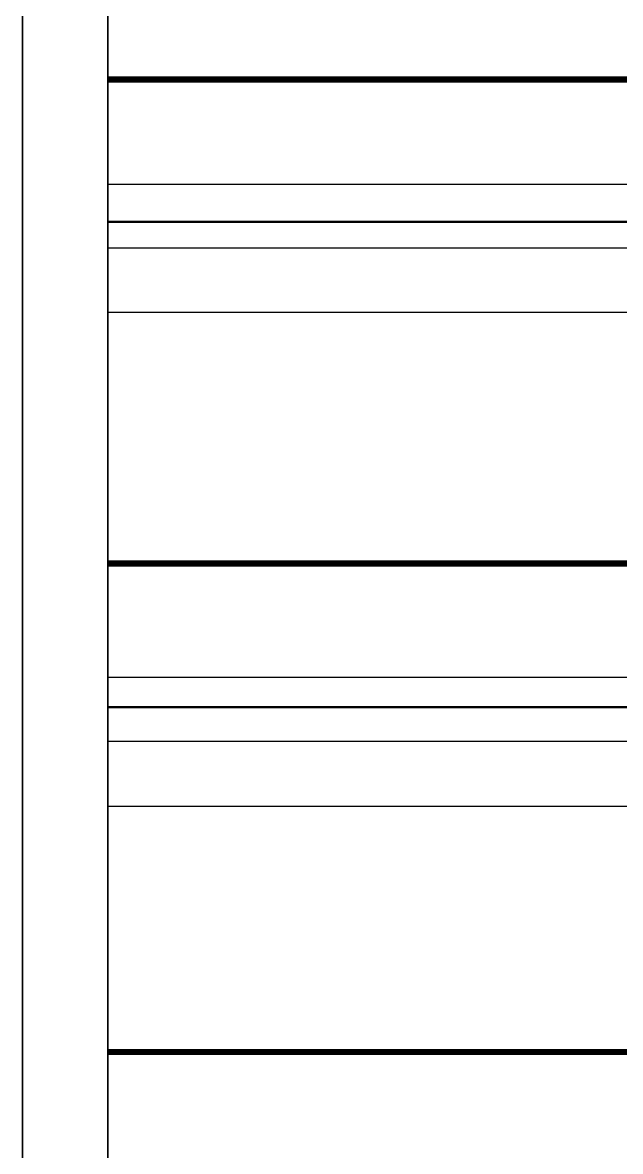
# Model space of a CAD drawing. Header units: millimetres. Extents: x -85 to 1059, y -155 to 155.
# Drawn here: x 1000 to 1003.5, y 59.45 to 66.06 of the extents above; entities that cross this region are included whole.
import ezdxf

# ---------------------------------------------------------------- set-up
doc = ezdxf.new("R2010")
doc.units = ezdxf.units.MM
doc.header["$MEASUREMENT"] = 0
doc.layers.add('Default', color=7, linetype='Continuous', true_color=0x000000)

msp = doc.modelspace()

# ---------------------------------------------------------------- linework, layer by layer
at = {"layer": 'Default'}
for points, knots in [([(1000, 0, -154), (1000, -154, -154), (1000, -154), (1000, -154, 154), (1000, 0, 154), (1000, 154, 154), (1000, 154), (1000, 154, -154), (1000, 0, -154)], [0, 0, 0, 241.902634, 241.902634, 483.805269, 483.805269, 725.707903, 725.707903, 967.610537, 967.610537, 967.610537]), ([(1000, 0, -150), (1000, -150, -150), (1000, -150), (1000, -150, 150), (1000, 0, 150), (1000, 150, 150), (1000, 150), (1000, 150, -150), (1000, 0, -150)], [0, 0, 0, 235.619449, 235.619449, 471.238898, 471.238898, 706.858347, 706.858347, 942.477796, 942.477796, 942.477796])]:
    msp.add_rational_spline(points, [1, 0.707106781187, 1, 0.707106781187, 1, 0.707106781187, 1, 0.707106781187, 1], degree=2, knots=knots, dxfattribs=at)
for points, degree, knots in [([(1000.5, 0.0018, 150.0005), (1000.5, 82.8446, 150.0005), (1000.5, 150.0018, 82.8432), (1000.5, 150.0018, 0.0004), (1000.5, 150.0018, -82.8427), (1000.5, 82.8446, -150), (1000.5, 0.0018, -150), (1000.5, -82.8411, -150), (1000.5, -149.9983, -82.8427), (1000.5, -149.9983, 0.0004), (1000.5, -149.9983, 82.8432), (1000.5, -82.8411, 150.0005), (1000.5, 0.0018, 150.0005)], 3, [-5, -5, -5, -5, -4, -4, -4, -3, -3, -3, -2, -2, -2, -1, -1, -1, -1]), ([(1000.5, 0.3488, 139.7504), (1000.5, -76.9709, 139.7504), (1000.5, -139.6511, 77.0702), (1000.5, -139.6511, -0.2498), (1000.5, -139.6511, -77.5699), (1000.5, -76.9709, -140.2497), (1000.5, 0.3488, -140.2497), (1000.5, 77.6689, -140.2497), (1000.5, 140.349, -77.5699), (1000.5, 140.349, -0.2498), (1000.5, 140.349, 77.0702), (1000.5, 77.6689, 139.7504), (1000.5, 0.3488, 139.7504)], 3, [20636, 20636, 20636, 20636, 20637, 20637, 20637, 20638, 20638, 20638, 20639, 20639, 20639, 20640, 20640, 20640, 20640]), ([(1000.5, 0.0018, 140.0004), (1000.5, -77.318, 140.0004), (1000.5, -139.9981, 77.3202), (1000.5, -139.9981, 0.0002), (1000.5, -139.9981, -77.3199), (1000.5, -77.318, -139.9997), (1000.5, 0.0018, -139.9997), (1000.5, 77.3215, -139.9997), (1000.5, 140.002, -77.3199), (1000.5, 140.002, 0.0002), (1000.5, 140.002, 77.3202), (1000.5, 77.3215, 140.0004), (1000.5, 0.0018, 140.0004)], 3, [-1, -1, -1, -1, 0, 0, 0, 1, 1, 1, 2, 2, 2, 3, 3, 3, 3]), ([(1000.5, 65.7397, 138.0488), (1000.5, 65.7674, 138.0786), (1000.5, 65.7951, 138.1084), (1000.5, 65.8279, 138.1433), (1000.5, 65.8607, 138.1783), (1000.5, 65.8939, 138.2135), (1000.5, 65.927, 138.2488), (1000.5, 65.9604, 138.2839), (1000.5, 65.9937, 138.319), (1000.5, 66.0272, 138.3545), (1000.5, 66.0607, 138.3899), (1000.5, 66.0948, 138.4254), (1000.5, 66.1288, 138.4608), (1000.5, 66.1631, 138.4965), (1000.5, 66.1973, 138.5321), (1000.5, 66.2317, 138.5681), (1000.5, 66.2661, 138.6041), (1000.5, 66.301, 138.6399), (1000.5, 66.3359, 138.6757), (1000.5, 66.3708, 138.712), (1000.5, 66.4058, 138.7484), (1000.5, 66.4412, 138.7847), (1000.5, 66.4767, 138.821), (1000.5, 66.5123, 138.8574), (1000.5, 66.5479, 138.8937), (1000.5, 66.5837, 138.9302), (1000.5, 66.6195, 138.9667), (1000.5, 66.6557, 139.0036), (1000.5, 66.6919, 139.0405), (1000.5, 66.7286, 139.0773), (1000.5, 66.7652, 139.1142), (1000.5, 66.8019, 139.151), (1000.5, 66.8386, 139.1879), (1000.5, 66.8757, 139.2251), (1000.5, 66.9127, 139.2623), (1000.5, 66.9501, 139.2996), (1000.5, 66.9875, 139.3368), (1000.5, 67.0251, 139.3742), (1000.5, 67.0626, 139.4116), (1000.5, 67.1007, 139.4491), (1000.5, 67.1388, 139.4867), (1000.5, 67.1769, 139.5243), (1000.5, 67.215, 139.5619), (1000.5, 67.2217, 139.5684), (1000.5, 67.2284, 139.5749)], 2, [1519, 1519, 1519, 1520, 1520, 1521, 1521, 1522, 1522, 1523, 1523, 1524, 1524, 1525, 1525, 1526, 1526, 1527, 1527, 1528, 1528, 1529, 1529, 1530, 1530, 1531, 1531, 1532, 1532, 1533, 1533, 1534, 1534, 1535, 1535, 1536, 1536, 1537, 1537, 1538, 1538, 1539, 1539, 1540, 1540, 1541, 1541, 1541]), ([(1000.5, 67.2284, -140.0749), (1000.5, 67.2217, -140.0683), (1000.5, 67.215, -140.0618), (1000.5, 67.1769, -140.0242), (1000.5, 67.1388, -139.9867), (1000.5, 67.1007, -139.9491), (1000.5, 67.0626, -139.9115), (1000.5, 67.0251, -139.874), (1000.5, 66.9875, -139.8364), (1000.5, 66.9501, -139.7992), (1000.5, 66.9127, -139.7619), (1000.5, 66.8757, -139.7247), (1000.5, 66.8386, -139.6875), (1000.5, 66.8019, -139.6506), (1000.5, 66.7652, -139.6138), (1000.5, 66.7286, -139.5769), (1000.5, 66.6919, -139.54), (1000.5, 66.6557, -139.5032), (1000.5, 66.6195, -139.4663), (1000.5, 66.5837, -139.4298), (1000.5, 66.5479, -139.3933), (1000.5, 66.5123, -139.357), (1000.5, 66.4767, -139.3206), (1000.5, 66.4412, -139.2843), (1000.5, 66.4058, -139.2479), (1000.5, 66.3708, -139.2118), (1000.5, 66.3359, -139.1756), (1000.5, 66.301, -139.1396), (1000.5, 66.2661, -139.1037), (1000.5, 66.2317, -139.0679), (1000.5, 66.1973, -139.032), (1000.5, 66.1631, -138.9962), (1000.5, 66.1288, -138.9604), (1000.5, 66.0948, -138.925), (1000.5, 66.0607, -138.8895), (1000.5, 66.0272, -138.8541), (1000.5, 65.9937, -138.8186), (1000.5, 65.9604, -138.7833), (1000.5, 65.927, -138.7481), (1000.5, 65.8939, -138.7131), (1000.5, 65.8607, -138.6782), (1000.5, 65.8279, -138.6431), (1000.5, 65.7951, -138.608), (1000.5, 65.7674, -138.5784), (1000.5, 65.7397, -138.5487)], 2, [8913, 8913, 8913, 8914, 8914, 8915, 8915, 8916, 8916, 8917, 8917, 8918, 8918, 8919, 8919, 8920, 8920, 8921, 8921, 8922, 8922, 8923, 8923, 8924, 8924, 8925, 8925, 8926, 8926, 8927, 8927, 8928, 8928, 8929, 8929, 8930, 8930, 8931, 8931, 8932, 8932, 8933, 8933, 8934, 8934, 8935, 8935, 8935]), ([(1000.5, 65.7238, 138.035), (1000.5, 65.7256, 138.0364), (1000.5, 65.7274, 138.0379), (1000.5, 65.7293, 138.0394), (1000.5, 65.7313, 138.041), (1000.5, 65.7334, 138.0428), (1000.5, 65.7355, 138.0446)], 2, [1515, 1515, 1515, 1516, 1516, 1517, 1517, 1518, 1518, 1518]), ([(1000.5, 65.7313, -138.5406), (1000.5, 65.7293, -138.539), (1000.5, 65.7274, -138.5375), (1000.5, 65.7256, -138.536), (1000.5, 65.7238, -138.5346)], 2, [8937, 8937, 8937, 8938, 8938, 8939, 8939, 8939]), ([(1000.5, 65.7101, 138.0308), (1000.5, 65.7113, 138.0308), (1000.5, 65.7126, 138.0308), (1000.5, 65.7136, 138.0308), (1000.5, 65.7147, 138.0308)], 2, [1510, 1510, 1510, 1511, 1511, 1512, 1512, 1512]), ([(1000.5, 64.8941, 138.4139), (1000.5, 65.0276, 138.3517), (1000.5, 65.1612, 138.2894), (1000.5, 65.3025, 138.2232), (1000.5, 65.4437, 138.1571), (1000.5, 65.5769, 138.0939), (1000.5, 65.7101, 138.0308)], 2, [1507, 1507, 1507, 1508, 1508, 1509, 1509, 1510, 1510, 1510]), ([(1000.5, 65.7101, -138.5307), (1000.5, 65.5769, -138.5935), (1000.5, 65.4437, -138.6563), (1000.5, 65.3025, -138.7227), (1000.5, 65.1612, -138.789), (1000.5, 65.0276, -138.8514), (1000.5, 64.8941, -138.9139)], 2, [8944, 8944, 8944, 8945, 8945, 8946, 8946, 8947, 8947, 8947]), ([(1000.5, 65.1107, 140.5687), (1000.5, 65.11, 140.5593), (1000.5, 65.1093, 140.55), (1000.5, 65.1047, 140.4965), (1000.5, 65.1001, 140.4431), (1000.5, 65.0955, 140.3898), (1000.5, 65.091, 140.3366), (1000.5, 65.0864, 140.2838), (1000.5, 65.0818, 140.2311), (1000.5, 65.0769, 140.1783), (1000.5, 65.0719, 140.1256), (1000.5, 65.0672, 140.0734), (1000.5, 65.0624, 140.0212), (1000.5, 65.0574, 139.9693), (1000.5, 65.0525, 139.9175), (1000.5, 65.0474, 139.8658), (1000.5, 65.0423, 139.8141), (1000.5, 65.0372, 139.7628), (1000.5, 65.032, 139.7114), (1000.5, 65.0269, 139.6605), (1000.5, 65.0218, 139.6095), (1000.5, 65.0165, 139.5589), (1000.5, 65.0112, 139.5082), (1000.5, 65.0061, 139.4578), (1000.5, 65.001, 139.4073), (1000.5, 64.9955, 139.3572), (1000.5, 64.9901, 139.3072), (1000.5, 64.9846, 139.2574), (1000.5, 64.9791, 139.2077), (1000.5, 64.9737, 139.1581), (1000.5, 64.9682, 139.1085), (1000.5, 64.9626, 139.0597), (1000.5, 64.9569, 139.0108), (1000.5, 64.9513, 138.9618), (1000.5, 64.9456, 138.9127), (1000.5, 64.94, 138.8642), (1000.5, 64.9343, 138.8157), (1000.5, 64.9285, 138.7678), (1000.5, 64.9227, 138.7198), (1000.5, 64.9169, 138.6718), (1000.5, 64.911, 138.6238), (1000.5, 64.905, 138.5762), (1000.5, 64.8991, 138.5286), (1000.5, 64.8938, 138.4852), (1000.5, 64.8885, 138.4418)], 2, [1476, 1476, 1476, 1477.045455, 1477.045455, 1478.090909, 1478.090909, 1479.136364, 1479.136364, 1480.181818, 1480.181818, 1481.227273, 1481.227273, 1482.272727, 1482.272727, 1483.318182, 1483.318182, 1484.363636, 1484.363636, 1485.409091, 1485.409091, 1486.454545, 1486.454545, 1487.5, 1487.5, 1488.545455, 1488.545455, 1489.590909, 1489.590909, 1490.636364, 1490.636364, 1491.681818, 1491.681818, 1492.727273, 1492.727273, 1493.772727, 1493.772727, 1494.818182, 1494.818182, 1495.863636, 1495.863636, 1496.909091, 1496.909091, 1497.954545, 1497.954545, 1499, 1499, 1499]), ([(1000.5, 64.8885, -138.9417), (1000.5, 64.8938, -138.9851), (1000.5, 64.8991, -139.0285), (1000.5, 64.905, -139.076), (1000.5, 64.911, -139.1234), (1000.5, 64.9169, -139.1714), (1000.5, 64.9227, -139.2194), (1000.5, 64.9285, -139.2673), (1000.5, 64.9343, -139.3153), (1000.5, 64.94, -139.364), (1000.5, 64.9456, -139.4127), (1000.5, 64.9513, -139.4614), (1000.5, 64.9569, -139.5101), (1000.5, 64.9626, -139.5593), (1000.5, 64.9682, -139.6085), (1000.5, 64.9737, -139.6581), (1000.5, 64.9791, -139.7076), (1000.5, 64.9846, -139.7572), (1000.5, 64.9901, -139.8067), (1000.5, 64.9955, -139.8568), (1000.5, 65.001, -139.9069), (1000.5, 65.0061, -139.9572), (1000.5, 65.0112, -140.0075), (1000.5, 65.0165, -140.0583), (1000.5, 65.0218, -140.1091), (1000.5, 65.0269, -140.1601), (1000.5, 65.032, -140.211), (1000.5, 65.0372, -140.2624), (1000.5, 65.0423, -140.3137), (1000.5, 65.0474, -140.3652), (1000.5, 65.0525, -140.4167), (1000.5, 65.0574, -140.4687), (1000.5, 65.0624, -140.5208), (1000.5, 65.0672, -140.573), (1000.5, 65.0719, -140.6252), (1000.5, 65.0769, -140.6778), (1000.5, 65.0818, -140.7303), (1000.5, 65.0864, -140.7832), (1000.5, 65.091, -140.8362), (1000.5, 65.0955, -140.8894), (1000.5, 65.1001, -140.9427), (1000.5, 65.1047, -140.9961), (1000.5, 65.1093, -141.0496), (1000.5, 65.11, -141.0588), (1000.5, 65.1107, -141.0679)], 2, [8955, 8955, 8955, 8956.045455, 8956.045455, 8957.090909, 8957.090909, 8958.136364, 8958.136364, 8959.181818, 8959.181818, 8960.227273, 8960.227273, 8961.272727, 8961.272727, 8962.318182, 8962.318182, 8963.363636, 8963.363636, 8964.409091, 8964.409091, 8965.454545, 8965.454545, 8966.5, 8966.5, 8967.545455, 8967.545455, 8968.590909, 8968.590909, 8969.636364, 8969.636364, 8970.681818, 8970.681818, 8971.727273, 8971.727273, 8972.772727, 8972.772727, 8973.818182, 8973.818182, 8974.863636, 8974.863636, 8975.909091, 8975.909091, 8976.954545, 8976.954545, 8978, 8978, 8978]), ([(1000.5, 62.9048, 139.3541), (1000.5, 62.932, 139.3842), (1000.5, 62.9591, 139.4144), (1000.5, 62.9912, 139.45), (1000.5, 63.0233, 139.4857), (1000.5, 63.0558, 139.5215), (1000.5, 63.0882, 139.5573), (1000.5, 63.1209, 139.5933), (1000.5, 63.1535, 139.6292), (1000.5, 63.1863, 139.6652), (1000.5, 63.2191, 139.7012), (1000.5, 63.2525, 139.7375), (1000.5, 63.2858, 139.7739), (1000.5, 63.3191, 139.8102), (1000.5, 63.3525, 139.8465), (1000.5, 63.3863, 139.8831), (1000.5, 63.4202, 139.9196), (1000.5, 63.4541, 139.9564), (1000.5, 63.4879, 139.9933), (1000.5, 63.5223, 140.0302), (1000.5, 63.5567, 140.067), (1000.5, 63.5913, 140.1039), (1000.5, 63.6259, 140.1408), (1000.5, 63.6608, 140.178), (1000.5, 63.6957, 140.2152), (1000.5, 63.7308, 140.2524), (1000.5, 63.7659, 140.2896), (1000.5, 63.8014, 140.3272), (1000.5, 63.8368, 140.3648), (1000.5, 63.8726, 140.4022), (1000.5, 63.9085, 140.4396), (1000.5, 63.9444, 140.4773), (1000.5, 63.9804, 140.5151), (1000.5, 64.0168, 140.553), (1000.5, 64.0531, 140.5909), (1000.5, 64.0898, 140.629), (1000.5, 64.1265, 140.6671), (1000.5, 64.1633, 140.7054), (1000.5, 64.2002, 140.7437), (1000.5, 64.2372, 140.7819), (1000.5, 64.2743, 140.8202), (1000.5, 64.3117, 140.8587), (1000.5, 64.3491, 140.8971), (1000.5, 64.3556, 140.9036), (1000.5, 64.3621, 140.9102)], 2, [1452, 1452, 1452, 1453, 1453, 1454, 1454, 1455, 1455, 1456, 1456, 1457, 1457, 1458, 1458, 1459, 1459, 1460, 1460, 1461, 1461, 1462, 1462, 1463, 1463, 1464, 1464, 1465, 1465, 1466, 1466, 1467, 1467, 1468, 1468, 1469, 1469, 1470, 1470, 1471, 1471, 1472, 1472, 1473, 1473, 1474, 1474, 1474]), ([(1000.5, 64.3621, -141.4101), (1000.5, 64.3556, -141.4034), (1000.5, 64.3491, -141.3967), (1000.5, 64.3117, -141.3583), (1000.5, 64.2743, -141.3198), (1000.5, 64.2372, -141.2814), (1000.5, 64.2002, -141.2429), (1000.5, 64.1633, -141.2048), (1000.5, 64.1265, -141.1667), (1000.5, 64.0898, -141.1288), (1000.5, 64.0531, -141.0909), (1000.5, 64.0168, -141.0529), (1000.5, 63.9804, -141.015), (1000.5, 63.9444, -140.9773), (1000.5, 63.9085, -140.9395), (1000.5, 63.8726, -140.9019), (1000.5, 63.8368, -140.8644), (1000.5, 63.8014, -140.8268), (1000.5, 63.7659, -140.7892), (1000.5, 63.7308, -140.752), (1000.5, 63.6957, -140.7148), (1000.5, 63.6608, -140.6776), (1000.5, 63.6259, -140.6404), (1000.5, 63.5913, -140.6033), (1000.5, 63.5567, -140.5663), (1000.5, 63.5223, -140.5294), (1000.5, 63.4879, -140.4925), (1000.5, 63.4541, -140.4559), (1000.5, 63.4202, -140.4192), (1000.5, 63.3863, -140.3827), (1000.5, 63.3525, -140.3461), (1000.5, 63.3191, -140.3098), (1000.5, 63.2858, -140.2735), (1000.5, 63.2525, -140.2373), (1000.5, 63.2191, -140.2012), (1000.5, 63.1863, -140.165), (1000.5, 63.1535, -140.1288), (1000.5, 63.1209, -140.093), (1000.5, 63.0882, -140.0572), (1000.5, 63.0558, -140.0214), (1000.5, 63.0233, -139.9856), (1000.5, 62.9912, -139.95), (1000.5, 62.9591, -139.9143), (1000.5, 62.9298, -139.8819), (1000.5, 62.9006, -139.8494)], 2, [8980, 8980, 8980, 8981.045455, 8981.045455, 8982.090909, 8982.090909, 8983.136364, 8983.136364, 8984.181818, 8984.181818, 8985.227273, 8985.227273, 8986.272727, 8986.272727, 8987.318182, 8987.318182, 8988.363636, 8988.363636, 8989.409091, 8989.409091, 8990.454545, 8990.454545, 8991.5, 8991.5, 8992.545455, 8992.545455, 8993.590909, 8993.590909, 8994.636364, 8994.636364, 8995.681818, 8995.681818, 8996.727273, 8996.727273, 8997.772727, 8997.772727, 8998.818182, 8998.818182, 8999.863636, 8999.863636, 9000.909091, 9000.909091, 9001.954545, 9001.954545, 9003, 9003, 9003]), ([(1000.5, 62.8805, 139.3357), (1000.5, 62.8819, 139.3363), (1000.5, 62.8833, 139.3368), (1000.5, 62.8847, 139.3373), (1000.5, 62.8861, 139.3378)], 2, [1445, 1445, 1445, 1446, 1446, 1447, 1447, 1447]), ([(1000.5, 62.0521, 139.7019), (1000.5, 62.1869, 139.6423), (1000.5, 62.3217, 139.5827), (1000.5, 62.4642, 139.5192), (1000.5, 62.6067, 139.4557), (1000.5, 62.7413, 139.3957), (1000.5, 62.8759, 139.3357)], 2, [1440, 1440, 1440, 1441, 1441, 1442, 1442, 1443, 1443, 1443]), ([(1000.5, 62.8759, -139.8353), (1000.5, 62.7413, -139.8955), (1000.5, 62.6067, -139.9556), (1000.5, 62.4642, -140.0189), (1000.5, 62.3217, -140.0823), (1000.5, 62.1869, -140.1419), (1000.5, 62.0521, -140.2015)], 2, [9011, 9011, 9011, 9012, 9012, 9013, 9013, 9014, 9014, 9014]), ([(1000.5, 62.2246, 141.8602), (1000.5, 62.2241, 141.851), (1000.5, 62.2236, 141.8419), (1000.5, 62.2202, 141.7881), (1000.5, 62.2169, 141.7343), (1000.5, 62.2134, 141.6812), (1000.5, 62.2098, 141.6281), (1000.5, 62.2061, 141.5752), (1000.5, 62.2024, 141.5222), (1000.5, 62.1987, 141.4695), (1000.5, 62.195, 141.4168), (1000.5, 62.1913, 141.3644), (1000.5, 62.1876, 141.312), (1000.5, 62.1835, 141.26), (1000.5, 62.1795, 141.2079), (1000.5, 62.1758, 141.1562), (1000.5, 62.1721, 141.1046), (1000.5, 62.168, 141.0532), (1000.5, 62.164, 141.0019), (1000.5, 62.1597, 140.9507), (1000.5, 62.1555, 140.8996), (1000.5, 62.1513, 140.8488), (1000.5, 62.147, 140.798), (1000.5, 62.1428, 140.7475), (1000.5, 62.1386, 140.6971), (1000.5, 62.1342, 140.647), (1000.5, 62.1297, 140.5969), (1000.5, 62.1253, 140.547), (1000.5, 62.1209, 140.4971), (1000.5, 62.1165, 140.4473), (1000.5, 62.1121, 140.3976), (1000.5, 62.1075, 140.3486), (1000.5, 62.1029, 140.2995), (1000.5, 62.0982, 140.2507), (1000.5, 62.0934, 140.2018), (1000.5, 62.0886, 140.1529), (1000.5, 62.0839, 140.1041), (1000.5, 62.0791, 140.0559), (1000.5, 62.0744, 140.0078), (1000.5, 62.0696, 139.9598), (1000.5, 62.0648, 139.9118), (1000.5, 62.0599, 139.8642), (1000.5, 62.055, 139.8166), (1000.5, 62.0507, 139.776), (1000.5, 62.0465, 139.7354)], 2, [1409, 1409, 1409, 1410, 1410, 1411, 1411, 1412, 1412, 1413, 1413, 1414, 1414, 1415, 1415, 1416, 1416, 1417, 1417, 1418, 1418, 1419, 1419, 1420, 1420, 1421, 1421, 1422, 1422, 1423, 1423, 1424, 1424, 1425, 1425, 1426, 1426, 1427, 1427, 1428, 1428, 1429, 1429, 1430, 1430, 1431, 1431, 1431]), ([(1000.5, 62.0465, -140.2354), (1000.5, 62.0507, -140.2758), (1000.5, 62.055, -140.3162), (1000.5, 62.0599, -140.364), (1000.5, 62.0648, -140.4118), (1000.5, 62.0696, -140.4596), (1000.5, 62.0744, -140.5074), (1000.5, 62.0791, -140.5559), (1000.5, 62.0839, -140.6044), (1000.5, 62.0886, -140.6529), (1000.5, 62.0934, -140.7014), (1000.5, 62.0982, -140.7503), (1000.5, 62.1029, -140.7991), (1000.5, 62.1075, -140.8485), (1000.5, 62.1121, -140.8979), (1000.5, 62.1165, -140.9473), (1000.5, 62.1209, -140.9967), (1000.5, 62.1253, -141.0466), (1000.5, 62.1297, -141.0965), (1000.5, 62.1342, -141.1466), (1000.5, 62.1386, -141.1967), (1000.5, 62.1428, -141.2471), (1000.5, 62.147, -141.2976), (1000.5, 62.1513, -141.3486), (1000.5, 62.1555, -141.3995), (1000.5, 62.1597, -141.4505), (1000.5, 62.164, -141.5015), (1000.5, 62.168, -141.553), (1000.5, 62.1721, -141.6045), (1000.5, 62.1758, -141.6562), (1000.5, 62.1795, -141.7079), (1000.5, 62.1835, -141.7599), (1000.5, 62.1876, -141.8119), (1000.5, 62.1913, -141.8641), (1000.5, 62.195, -141.9164), (1000.5, 62.1987, -141.9689), (1000.5, 62.2024, -142.0215), (1000.5, 62.2061, -142.0746), (1000.5, 62.2098, -142.1277), (1000.5, 62.2134, -142.1809), (1000.5, 62.2169, -142.2342), (1000.5, 62.2202, -142.2877), (1000.5, 62.2236, -142.3411), (1000.5, 62.2241, -142.3505), (1000.5, 62.2246, -142.3598)], 2, [9023, 9023, 9023, 9024, 9024, 9025, 9025, 9026, 9026, 9027, 9027, 9028, 9028, 9029, 9029, 9030, 9030, 9031, 9031, 9032, 9032, 9033, 9033, 9034, 9034, 9035, 9035, 9036, 9036, 9037, 9037, 9038, 9038, 9039, 9039, 9040, 9040, 9041, 9041, 9042, 9042, 9043, 9043, 9044, 9044, 9045, 9045, 9045]), ([(1000.5, 62.0465, 139.7354), (1000.5, 62.0463, 139.7324), (1000.5, 62.0461, 139.7294), (1000.5, 62.046, 139.7266), (1000.5, 62.0458, 139.7238)], 2, [1431, 1431, 1431, 1432, 1432, 1433, 1433, 1433]), ([(1000.5, 62.0458, -140.2237), (1000.5, 62.046, -140.2264), (1000.5, 62.0461, -140.229), (1000.5, 62.0463, -140.2322), (1000.5, 62.0465, -140.2354)], 2, [9021, 9021, 9021, 9022, 9022, 9023, 9023, 9023]), ([(1000.5, 60.0441, 140.6011), (1000.5, 60.0708, 140.632), (1000.5, 60.0974, 140.6629), (1000.5, 60.1286, 140.699), (1000.5, 60.1598, 140.7352), (1000.5, 60.1916, 140.7715), (1000.5, 60.2233, 140.8079), (1000.5, 60.2553, 140.8446), (1000.5, 60.2872, 140.8812), (1000.5, 60.3193, 140.9179), (1000.5, 60.3514, 140.9546), (1000.5, 60.3838, 140.9915), (1000.5, 60.4163, 141.0284), (1000.5, 60.4489, 141.0654), (1000.5, 60.4816, 141.1024), (1000.5, 60.5147, 141.1397), (1000.5, 60.5479, 141.1769), (1000.5, 60.5811, 141.2143), (1000.5, 60.6142, 141.2517), (1000.5, 60.6477, 141.2892), (1000.5, 60.6812, 141.3268), (1000.5, 60.7151, 141.3646), (1000.5, 60.749, 141.4023), (1000.5, 60.7832, 141.4402), (1000.5, 60.8174, 141.4781), (1000.5, 60.8516, 141.5161), (1000.5, 60.8859, 141.554), (1000.5, 60.9206, 141.5921), (1000.5, 60.9553, 141.6302), (1000.5, 60.9905, 141.6685), (1000.5, 61.0256, 141.7067), (1000.5, 61.0607, 141.7454), (1000.5, 61.0958, 141.784), (1000.5, 61.1312, 141.8226), (1000.5, 61.1667, 141.8613), (1000.5, 61.2026, 141.9001), (1000.5, 61.2386, 141.9389), (1000.5, 61.2746, 141.9777), (1000.5, 61.3106, 142.0165), (1000.5, 61.3471, 142.0556), (1000.5, 61.3836, 142.0948), (1000.5, 61.4201, 142.1341), (1000.5, 61.4566, 142.1735), (1000.5, 61.463, 142.1802), (1000.5, 61.4693, 142.1869)], 2, [1385, 1385, 1385, 1386, 1386, 1387, 1387, 1388, 1388, 1389, 1389, 1390, 1390, 1391, 1391, 1392, 1392, 1393, 1393, 1394, 1394, 1395, 1395, 1396, 1396, 1397, 1397, 1398, 1398, 1399, 1399, 1400, 1400, 1401, 1401, 1402, 1402, 1403, 1403, 1404, 1404, 1405, 1405, 1406, 1406, 1407, 1407, 1407]), ([(1000.5, 61.4693, -142.6865), (1000.5, 61.463, -142.6796), (1000.5, 61.4566, -142.6727), (1000.5, 61.4201, -142.6336), (1000.5, 61.3836, -142.5944), (1000.5, 61.3471, -142.5554), (1000.5, 61.3106, -142.5164), (1000.5, 61.2746, -142.4775), (1000.5, 61.2386, -142.4385), (1000.5, 61.2026, -142.3997), (1000.5, 61.1667, -142.3609), (1000.5, 61.1312, -142.3222), (1000.5, 61.0958, -142.2836), (1000.5, 61.0607, -142.2451), (1000.5, 61.0256, -142.2067), (1000.5, 60.9905, -142.1684), (1000.5, 60.9553, -142.1301), (1000.5, 60.9206, -142.0919), (1000.5, 60.8859, -142.0536), (1000.5, 60.8516, -142.0157), (1000.5, 60.8174, -141.9777), (1000.5, 60.7832, -141.9398), (1000.5, 60.749, -141.9019), (1000.5, 60.7151, -141.8641), (1000.5, 60.6812, -141.8264), (1000.5, 60.6477, -141.789), (1000.5, 60.6142, -141.7516), (1000.5, 60.5811, -141.7142), (1000.5, 60.5479, -141.6768), (1000.5, 60.5147, -141.6396), (1000.5, 60.4816, -141.6024), (1000.5, 60.4489, -141.5653), (1000.5, 60.4163, -141.5283), (1000.5, 60.3838, -141.4914), (1000.5, 60.3514, -141.4546), (1000.5, 60.3193, -141.4177), (1000.5, 60.2872, -141.3808), (1000.5, 60.2553, -141.3443), (1000.5, 60.2233, -141.3078), (1000.5, 60.1916, -141.2715), (1000.5, 60.1598, -141.2351), (1000.5, 60.1286, -141.1988), (1000.5, 60.0974, -141.1625), (1000.5, 60.0688, -141.1293), (1000.5, 60.0402, -141.0961)], 2, [9047, 9047, 9047, 9048.045455, 9048.045455, 9049.090909, 9049.090909, 9050.136364, 9050.136364, 9051.181818, 9051.181818, 9052.227273, 9052.227273, 9053.272727, 9053.272727, 9054.318182, 9054.318182, 9055.363636, 9055.363636, 9056.409091, 9056.409091, 9057.454545, 9057.454545, 9058.5, 9058.5, 9059.545455, 9059.545455, 9060.590909, 9060.590909, 9061.636364, 9061.636364, 9062.681818, 9062.681818, 9063.727273, 9063.727273, 9064.772727, 9064.772727, 9065.818182, 9065.818182, 9066.863636, 9066.863636, 9067.909091, 9067.909091, 9068.954545, 9068.954545, 9070, 9070, 9070]), ([(1000.5, 60.0325, 140.5891), (1000.5, 60.0342, 140.5909), (1000.5, 60.036, 140.5927), (1000.5, 60.0381, 140.5948), (1000.5, 60.0402, 140.5969)], 2, [1382, 1382, 1382, 1383, 1383, 1384, 1384, 1384]), ([(1000.5, 60.0402, -141.0961), (1000.5, 60.0381, -141.0942), (1000.5, 60.036, -141.0923), (1000.5, 60.0342, -141.0907), (1000.5, 60.0325, -141.0891)], 2, [9070, 9070, 9070, 9071, 9071, 9072, 9072, 9072]), ([(1000.5, 59.1844, 140.9313), (1000.5, 59.3204, 140.8745), (1000.5, 59.4564, 140.8177), (1000.5, 59.6003, 140.7572), (1000.5, 59.7443, 140.6967), (1000.5, 59.8799, 140.6394), (1000.5, 60.0155, 140.5821)], 2, [1373, 1373, 1373, 1374, 1374, 1375, 1375, 1376, 1376, 1376]), ([(1000.5, 60.0155, -141.0817), (1000.5, 59.8799, -141.139), (1000.5, 59.7443, -141.1963), (1000.5, 59.6003, -141.2568), (1000.5, 59.4564, -141.3173), (1000.5, 59.3204, -141.3741), (1000.5, 59.1844, -141.4309)], 2, [9078, 9078, 9078, 9079, 9079, 9080, 9080, 9081, 9081, 9081])]:
    msp.add_open_spline(points, degree=degree, knots=knots, dxfattribs=at)
for points in [[(1007, 65.7397, 138.0488), (1003.75, 65.7397, 138.0488), (1000.5, 65.7397, 138.0488)], [(1000.5, 65.7355, 138.0446), (1000.5, 65.7376, 138.0467), (1000.5, 65.7397, 138.0488)], [(1007, 65.7397, -138.5487), (1003.75, 65.7397, -138.5487), (1000.5, 65.7397, -138.5487)], [(1000.5, 65.7397, -138.5487), (1000.5, 65.7376, -138.5466), (1000.5, 65.7355, -138.5445)], [(1007, 65.7355, 138.0446), (1003.75, 65.7355, 138.0446), (1000.5, 65.7355, 138.0446)], [(1007, 65.7355, -138.5445), (1003.75, 65.7355, -138.5445), (1000.5, 65.7355, -138.5445)], [(1000.5, 65.7355, -138.5445), (1000.5, 65.7334, -138.5426), (1000.5, 65.7313, -138.5406)], [(1007, 65.7313, -138.5406), (1003.75, 65.7313, -138.5406), (1000.5, 65.7313, -138.5406)], [(1007, 65.7238, 138.035), (1003.75, 65.7238, 138.035), (1000.5, 65.7238, 138.035)], [(1000.5, 65.7207, 138.0329), (1000.5, 65.7223, 138.034), (1000.5, 65.7238, 138.035)], [(1007, 65.7238, -138.5346), (1003.75, 65.7238, -138.5346), (1000.5, 65.7238, -138.5346)], [(1000.5, 65.7238, -138.5346), (1000.5, 65.7223, -138.5337), (1000.5, 65.7207, -138.5329)], [(1007, 65.7207, 138.0329), (1003.75, 65.7207, 138.0329), (1000.5, 65.7207, 138.0329)], [(1000.5, 65.7175, 138.0315), (1000.5, 65.7191, 138.0322), (1000.5, 65.7207, 138.0329)], [(1007, 65.7207, -138.5329), (1003.75, 65.7207, -138.5329), (1000.5, 65.7207, -138.5329)], [(1000.5, 65.7207, -138.5329), (1000.5, 65.7191, -138.5322), (1000.5, 65.7175, -138.5315)], [(1007, 65.7175, 138.0315), (1003.75, 65.7175, 138.0315), (1000.5, 65.7175, 138.0315)], [(1000.5, 65.7147, 138.0308), (1000.5, 65.7161, 138.0312), (1000.5, 65.7175, 138.0315)], [(1007, 65.7175, -138.5315), (1003.75, 65.7175, -138.5315), (1000.5, 65.7175, -138.5315)], [(1000.5, 65.7175, -138.5315), (1000.5, 65.7161, -138.5311), (1000.5, 65.7147, -138.5307)], [(1007, 65.7147, 138.0308), (1003.75, 65.7147, 138.0308), (1000.5, 65.7147, 138.0308)], [(1007, 65.7147, -138.5307), (1003.75, 65.7147, -138.5307), (1000.5, 65.7147, -138.5307)], [(1000.5, 65.7147, -138.5307), (1000.5, 65.7136, -138.5306), (1000.5, 65.7126, -138.5304)], [(1007, 65.7126, -138.5304), (1003.75, 65.7126, -138.5304), (1000.5, 65.7126, -138.5304)], [(1000.5, 65.7126, -138.5304), (1000.5, 65.7113, -138.5306), (1000.5, 65.7101, -138.5307)], [(1007, 65.7101, 138.0308), (1003.75, 65.7101, 138.0308), (1000.5, 65.7101, 138.0308)], [(1007, 65.7101, -138.5307), (1003.75, 65.7101, -138.5307), (1000.5, 65.7101, -138.5307)], [(1007, 65.1107, 140.5687), (1003.75, 65.1107, 140.5687), (1000.5, 65.1107, 140.5687)], [(1000.5, 64.7382, 140.743), (1000.5, 64.9245, 140.6558), (1000.5, 65.1107, 140.5687)], [(1007, 65.1107, -141.0679), (1003.75, 65.1107, -141.0679), (1000.5, 65.1107, -141.0679)], [(1000.5, 65.1107, -141.0679), (1000.5, 64.9245, -141.1554), (1000.5, 64.7382, -141.2429)], [(1007, 64.8941, 138.4139), (1003.75, 64.8941, 138.4139), (1000.5, 64.8941, 138.4139)], [(1000.5, 64.8923, 138.4153), (1000.5, 64.8932, 138.4146), (1000.5, 64.8941, 138.4139)], [(1007, 64.8941, -138.9139), (1003.75, 64.8941, -138.9139), (1000.5, 64.8941, -138.9139)], [(1000.5, 64.8941, -138.9139), (1000.5, 64.8932, -138.9146), (1000.5, 64.8923, -138.9153)], [(1007, 64.8923, 138.4153), (1003.75, 64.8923, 138.4153), (1000.5, 64.8923, 138.4153)], [(1000.5, 64.8909, 138.4174), (1000.5, 64.8916, 138.4164), (1000.5, 64.8923, 138.4153)], [(1007, 64.8923, -138.9153), (1003.75, 64.8923, -138.9153), (1000.5, 64.8923, -138.9153)], [(1000.5, 64.8923, -138.9153), (1000.5, 64.8916, -138.9162), (1000.5, 64.8909, -138.917)], [(1007, 64.8909, 138.4174), (1003.75, 64.8909, 138.4174), (1000.5, 64.8909, 138.4174)], [(1000.5, 64.8899, 138.4203), (1000.5, 64.8904, 138.4189), (1000.5, 64.8909, 138.4174)], [(1007, 64.8909, -138.917), (1003.75, 64.8909, -138.917), (1000.5, 64.8909, -138.917)], [(1000.5, 64.8909, -138.917), (1000.5, 64.8904, -138.9183), (1000.5, 64.8899, -138.9195)], [(1007, 64.8899, 138.4203), (1003.75, 64.8899, 138.4203), (1000.5, 64.8899, 138.4203)], [(1000.5, 64.8892, 138.4234), (1000.5, 64.8895, 138.4219), (1000.5, 64.8899, 138.4203)], [(1007, 64.8899, -138.9195), (1003.75, 64.8899, -138.9195), (1000.5, 64.8899, -138.9195)], [(1000.5, 64.8899, -138.9195), (1000.5, 64.8895, -138.9213), (1000.5, 64.8892, -138.923)], [(1007, 64.8892, 138.4234), (1003.75, 64.8892, 138.4234), (1000.5, 64.8892, 138.4234)], [(1000.5, 64.8885, 138.427), (1000.5, 64.8888, 138.4252), (1000.5, 64.8892, 138.4234)], [(1007, 64.8892, -138.923), (1003.75, 64.8892, -138.923), (1000.5, 64.8892, -138.923)], [(1000.5, 64.8892, -138.923), (1000.5, 64.8888, -138.925), (1000.5, 64.8885, -138.9269)], [(1007, 64.8885, 138.4418), (1003.75, 64.8885, 138.4418), (1000.5, 64.8885, 138.4418)], [(1000.5, 64.8885, 138.4418), (1000.5, 64.8883, 138.4391), (1000.5, 64.8881, 138.4365)], [(1007, 64.8885, 138.427), (1003.75, 64.8885, 138.427), (1000.5, 64.8885, 138.427)], [(1000.5, 64.8881, 138.4312), (1000.5, 64.8883, 138.4291), (1000.5, 64.8885, 138.427)], [(1007, 64.8885, -138.9269), (1003.75, 64.8885, -138.9269), (1000.5, 64.8885, -138.9269)], [(1000.5, 64.8885, -138.9269), (1000.5, 64.8883, -138.9289), (1000.5, 64.8881, -138.9308)], [(1007, 64.8885, -138.9417), (1003.75, 64.8885, -138.9417), (1000.5, 64.8885, -138.9417)], [(1000.5, 64.8881, -138.9361), (1000.5, 64.8883, -138.9389), (1000.5, 64.8885, -138.9417)], [(1007, 64.8881, 138.4365), (1003.75, 64.8881, 138.4365), (1000.5, 64.8881, 138.4365)], [(1007, 64.8881, 138.4312), (1003.75, 64.8881, 138.4312), (1000.5, 64.8881, 138.4312)], [(1000.5, 64.8881, 138.4365), (1000.5, 64.8881, 138.4338), (1000.5, 64.8881, 138.4312)], [(1007, 64.8881, -138.9308), (1003.75, 64.8881, -138.9308), (1000.5, 64.8881, -138.9308)], [(1007, 64.8881, -138.9361), (1003.75, 64.8881, -138.9361), (1000.5, 64.8881, -138.9361)], [(1000.5, 64.8881, -138.9308), (1000.5, 64.8881, -138.9334), (1000.5, 64.8881, -138.9361)], [(1007, 64.7382, 140.743), (1003.75, 64.7382, 140.743), (1000.5, 64.7382, 140.743)], [(1000.5, 64.3621, 140.9102), (1000.5, 64.5502, 140.8266), (1000.5, 64.7382, 140.743)], [(1007, 64.7382, -141.2429), (1003.75, 64.7382, -141.2429), (1000.5, 64.7382, -141.2429)], [(1000.5, 64.7382, -141.2429), (1000.5, 64.5502, -141.3265), (1000.5, 64.3621, -141.4101)], [(1007, 64.3621, 140.9102), (1003.75, 64.3621, 140.9102), (1000.5, 64.3621, 140.9102)], [(1007, 64.3621, -141.4101), (1003.75, 64.3621, -141.4101), (1000.5, 64.3621, -141.4101)], [(1007, 62.9048, 139.3541), (1003.75, 62.9048, 139.3541), (1000.5, 62.9048, 139.3541)], [(1000.5, 62.9006, 139.3498), (1000.5, 62.9027, 139.352), (1000.5, 62.9048, 139.3541)], [(1007, 62.9006, 139.3498), (1003.75, 62.9006, 139.3498), (1000.5, 62.9006, 139.3498)], [(1000.5, 62.8967, 139.3456), (1000.5, 62.8986, 139.3477), (1000.5, 62.9006, 139.3498)], [(1007, 62.9006, -139.8494), (1003.75, 62.9006, -139.8494), (1000.5, 62.9006, -139.8494)], [(1000.5, 62.9006, -139.8494), (1000.5, 62.8986, -139.8475), (1000.5, 62.8967, -139.8456)], [(1007, 62.8967, 139.3456), (1003.75, 62.8967, 139.3456), (1000.5, 62.8967, 139.3456)], [(1000.5, 62.8928, 139.3428), (1000.5, 62.8947, 139.3442), (1000.5, 62.8967, 139.3456)], [(1007, 62.8967, -139.8456), (1003.75, 62.8967, -139.8456), (1000.5, 62.8967, -139.8456)], [(1000.5, 62.8967, -139.8456), (1000.5, 62.8947, -139.8438), (1000.5, 62.8928, -139.842)], [(1007, 62.8928, 139.3428), (1003.75, 62.8928, 139.3428), (1000.5, 62.8928, 139.3428)], [(1000.5, 62.8896, 139.34), (1000.5, 62.8912, 139.3414), (1000.5, 62.8928, 139.3428)], [(1007, 62.8928, -139.842), (1003.75, 62.8928, -139.842), (1000.5, 62.8928, -139.842)], [(1000.5, 62.8928, -139.842), (1000.5, 62.8912, -139.841), (1000.5, 62.8896, -139.8399)], [(1007, 62.8896, 139.34), (1003.75, 62.8896, 139.34), (1000.5, 62.8896, 139.34)], [(1000.5, 62.8861, 139.3378), (1000.5, 62.8879, 139.3389), (1000.5, 62.8896, 139.34)], [(1007, 62.8896, -139.8399), (1003.75, 62.8896, -139.8399), (1000.5, 62.8896, -139.8399)], [(1000.5, 62.8896, -139.8399), (1000.5, 62.8879, -139.8388), (1000.5, 62.8861, -139.8378)], [(1007, 62.8861, 139.3378), (1003.75, 62.8861, 139.3378), (1000.5, 62.8861, 139.3378)], [(1007, 62.8861, -139.8378), (1003.75, 62.8861, -139.8378), (1000.5, 62.8861, -139.8378)], [(1000.5, 62.8861, -139.8378), (1000.5, 62.8847, -139.8369), (1000.5, 62.8833, -139.836)], [(1007, 62.8833, -139.836), (1003.75, 62.8833, -139.836), (1000.5, 62.8833, -139.836)], [(1000.5, 62.8833, -139.836), (1000.5, 62.8819, -139.8357), (1000.5, 62.8805, -139.8353)], [(1007, 62.8805, 139.3357), (1003.75, 62.8805, 139.3357), (1000.5, 62.8805, 139.3357)], [(1000.5, 62.878, 139.3354), (1000.5, 62.8792, 139.3355), (1000.5, 62.8805, 139.3357)], [(1007, 62.8805, -139.8353), (1003.75, 62.8805, -139.8353), (1000.5, 62.8805, -139.8353)], [(1000.5, 62.8805, -139.8353), (1000.5, 62.8792, -139.8351), (1000.5, 62.878, -139.835)], [(1007, 62.878, 139.3354), (1003.75, 62.878, 139.3354), (1000.5, 62.878, 139.3354)], [(1000.5, 62.8759, 139.3357), (1000.5, 62.8769, 139.3355), (1000.5, 62.878, 139.3354)], [(1007, 62.878, -139.835), (1003.75, 62.878, -139.835), (1000.5, 62.878, -139.835)], [(1000.5, 62.878, -139.835), (1000.5, 62.8769, -139.8351), (1000.5, 62.8759, -139.8353)], [(1007, 62.8759, 139.3357), (1003.75, 62.8759, 139.3357), (1000.5, 62.8759, 139.3357)], [(1007, 62.8759, -139.8353), (1003.75, 62.8759, -139.8353), (1000.5, 62.8759, -139.8353)], [(1007, 62.2246, 141.8602), (1003.75, 62.2246, 141.8602), (1000.5, 62.2246, 141.8602)], [(1000.5, 61.8486, 142.0271), (1000.5, 62.0366, 141.9436), (1000.5, 62.2246, 141.8602)], [(1007, 62.2246, -142.3598), (1003.75, 62.2246, -142.3598), (1000.5, 62.2246, -142.3598)], [(1000.5, 62.2246, -142.3598), (1000.5, 62.0366, -142.4434), (1000.5, 61.8486, -142.527)], [(1007, 62.0521, 139.7019), (1003.75, 62.0521, 139.7019), (1000.5, 62.0521, 139.7019)], [(1000.5, 62.0504, 139.7033), (1000.5, 62.0513, 139.7026), (1000.5, 62.0521, 139.7019)], [(1007, 62.0521, -140.2015), (1003.75, 62.0521, -140.2015), (1000.5, 62.0521, -140.2015)], [(1000.5, 62.0521, -140.2015), (1000.5, 62.0513, -140.2022), (1000.5, 62.0504, -140.2029)], [(1007, 62.0504, 139.7033), (1003.75, 62.0504, 139.7033), (1000.5, 62.0504, 139.7033)], [(1000.5, 62.049, 139.7051), (1000.5, 62.0497, 139.7042), (1000.5, 62.0504, 139.7033)], [(1007, 62.0504, -140.2029), (1003.75, 62.0504, -140.2029), (1000.5, 62.0504, -140.2029)], [(1000.5, 62.0504, -140.2029), (1000.5, 62.0497, -140.204), (1000.5, 62.049, -140.205)], [(1007, 62.049, 139.7051), (1003.75, 62.049, 139.7051), (1000.5, 62.049, 139.7051)], [(1000.5, 62.0475, 139.7079), (1000.5, 62.0483, 139.7065), (1000.5, 62.049, 139.7051)], [(1007, 62.049, -140.205), (1003.75, 62.049, -140.205), (1000.5, 62.049, -140.205)], [(1000.5, 62.049, -140.205), (1000.5, 62.0483, -140.2063), (1000.5, 62.0475, -140.2075)], [(1007, 62.0475, 139.7079), (1003.75, 62.0475, 139.7079), (1000.5, 62.0475, 139.7079)], [(1000.5, 62.0468, 139.7107), (1000.5, 62.0472, 139.7093), (1000.5, 62.0475, 139.7079)], [(1007, 62.0475, -140.2075), (1003.75, 62.0475, -140.2075), (1000.5, 62.0475, -140.2075)], [(1000.5, 62.0475, -140.2075), (1000.5, 62.0472, -140.2089), (1000.5, 62.0468, -140.2103)], [(1007, 62.0468, 139.7107), (1003.75, 62.0468, 139.7107), (1000.5, 62.0468, 139.7107)], [(1000.5, 62.0461, 139.715), (1000.5, 62.0465, 139.7128), (1000.5, 62.0468, 139.7107)], [(1007, 62.0468, -140.2103), (1003.75, 62.0468, -140.2103), (1000.5, 62.0468, -140.2103)], [(1000.5, 62.0468, -140.2103), (1000.5, 62.0465, -140.2123), (1000.5, 62.0461, -140.2142)], [(1007, 62.0465, 139.7354), (1003.75, 62.0465, 139.7354), (1000.5, 62.0465, 139.7354)], [(1007, 62.0465, -140.2354), (1003.75, 62.0465, -140.2354), (1000.5, 62.0465, -140.2354)], [(1007, 62.0461, 139.715), (1003.75, 62.0461, 139.715), (1000.5, 62.0461, 139.715)], [(1000.5, 62.0458, 139.7192), (1000.5, 62.046, 139.7171), (1000.5, 62.0461, 139.715)], [(1007, 62.0461, -140.2142), (1003.75, 62.0461, -140.2142), (1000.5, 62.0461, -140.2142)], [(1000.5, 62.0461, -140.2142), (1000.5, 62.046, -140.2165), (1000.5, 62.0458, -140.2188)], [(1007, 62.0458, 139.7238), (1003.75, 62.0458, 139.7238), (1000.5, 62.0458, 139.7238)], [(1007, 62.0458, 139.7192), (1003.75, 62.0458, 139.7192), (1000.5, 62.0458, 139.7192)], [(1000.5, 62.0458, 139.7238), (1000.5, 62.0458, 139.7215), (1000.5, 62.0458, 139.7192)], [(1007, 62.0458, -140.2188), (1003.75, 62.0458, -140.2188), (1000.5, 62.0458, -140.2188)], [(1007, 62.0458, -140.2237), (1003.75, 62.0458, -140.2237), (1000.5, 62.0458, -140.2237)], [(1000.5, 62.0458, -140.2188), (1000.5, 62.0458, -140.2213), (1000.5, 62.0458, -140.2237)], [(1007, 61.8486, 142.0271), (1003.75, 61.8486, 142.0271), (1000.5, 61.8486, 142.0271)], [(1000.5, 61.4693, 142.1869), (1000.5, 61.659, 142.107), (1000.5, 61.8486, 142.0271)], [(1007, 61.8486, -142.527), (1003.75, 61.8486, -142.527), (1000.5, 61.8486, -142.527)], [(1000.5, 61.8486, -142.527), (1000.5, 61.659, -142.6067), (1000.5, 61.4693, -142.6865)], [(1007, 61.4693, 142.1869), (1003.75, 61.4693, 142.1869), (1000.5, 61.4693, 142.1869)], [(1007, 61.4693, -142.6865), (1003.75, 61.4693, -142.6865), (1000.5, 61.4693, -142.6865)], [(1007, 60.0441, 140.6011), (1003.75, 60.0441, 140.6011), (1000.5, 60.0441, 140.6011)], [(1000.5, 60.0402, 140.5969), (1000.5, 60.0422, 140.599), (1000.5, 60.0441, 140.6011)], [(1007, 60.0402, 140.5969), (1003.75, 60.0402, 140.5969), (1000.5, 60.0402, 140.5969)], [(1007, 60.0402, -141.0961), (1003.75, 60.0402, -141.0961), (1000.5, 60.0402, -141.0961)], [(1007, 60.0325, 140.5891), (1003.75, 60.0325, 140.5891), (1000.5, 60.0325, 140.5891)], [(1000.5, 60.029, 140.5867), (1000.5, 60.0307, 140.5879), (1000.5, 60.0325, 140.5891)], [(1007, 60.0325, -141.0891), (1003.75, 60.0325, -141.0891), (1000.5, 60.0325, -141.0891)], [(1000.5, 60.0325, -141.0891), (1000.5, 60.0307, -141.0877), (1000.5, 60.029, -141.0863)], [(1007, 60.029, 140.5867), (1003.75, 60.029, 140.5867), (1000.5, 60.029, 140.5867)], [(1000.5, 60.0261, 140.5846), (1000.5, 60.0275, 140.5856), (1000.5, 60.029, 140.5867)], [(1007, 60.029, -141.0863), (1003.75, 60.029, -141.0863), (1000.5, 60.029, -141.0863)], [(1000.5, 60.029, -141.0863), (1000.5, 60.0275, -141.0852), (1000.5, 60.0261, -141.0842)], [(1007, 60.0261, 140.5846), (1003.75, 60.0261, 140.5846), (1000.5, 60.0261, 140.5846)], [(1000.5, 60.023, 140.5831), (1000.5, 60.0245, 140.5839), (1000.5, 60.0261, 140.5846)], [(1007, 60.0261, -141.0842), (1003.75, 60.0261, -141.0842), (1000.5, 60.0261, -141.0842)], [(1000.5, 60.0261, -141.0842), (1000.5, 60.0245, -141.0834), (1000.5, 60.023, -141.0827)], [(1007, 60.023, 140.5831), (1003.75, 60.023, 140.5831), (1000.5, 60.023, 140.5831)], [(1000.5, 60.0201, 140.5821), (1000.5, 60.0215, 140.5826), (1000.5, 60.023, 140.5831)], [(1007, 60.023, -141.0827), (1003.75, 60.023, -141.0827), (1000.5, 60.023, -141.0827)], [(1000.5, 60.023, -141.0827), (1000.5, 60.0215, -141.0822), (1000.5, 60.0201, -141.0817)], [(1007, 60.0201, 140.5821), (1003.75, 60.0201, 140.5821), (1000.5, 60.0201, 140.5821)], [(1000.5, 60.0177, 140.5817), (1000.5, 60.0189, 140.5819), (1000.5, 60.0201, 140.5821)], [(1007, 60.0201, -141.0817), (1003.75, 60.0201, -141.0817), (1000.5, 60.0201, -141.0817)], [(1000.5, 60.0201, -141.0817), (1000.5, 60.0189, -141.0815), (1000.5, 60.0177, -141.0813)], [(1007, 60.0177, 140.5817), (1003.75, 60.0177, 140.5817), (1000.5, 60.0177, 140.5817)], [(1000.5, 60.0155, 140.5821), (1000.5, 60.0166, 140.5819), (1000.5, 60.0177, 140.5817)], [(1007, 60.0177, -141.0813), (1003.75, 60.0177, -141.0813), (1000.5, 60.0177, -141.0813)], [(1000.5, 60.0177, -141.0813), (1000.5, 60.0166, -141.0815), (1000.5, 60.0155, -141.0817)], [(1007, 60.0155, 140.5821), (1003.75, 60.0155, 140.5821), (1000.5, 60.0155, 140.5821)], [(1007, 60.0155, -141.0817), (1003.75, 60.0155, -141.0817), (1000.5, 60.0155, -141.0817)]]:
    msp.add_open_spline(points, degree=2, dxfattribs=at)

doc.saveas('drawing.dxf')
